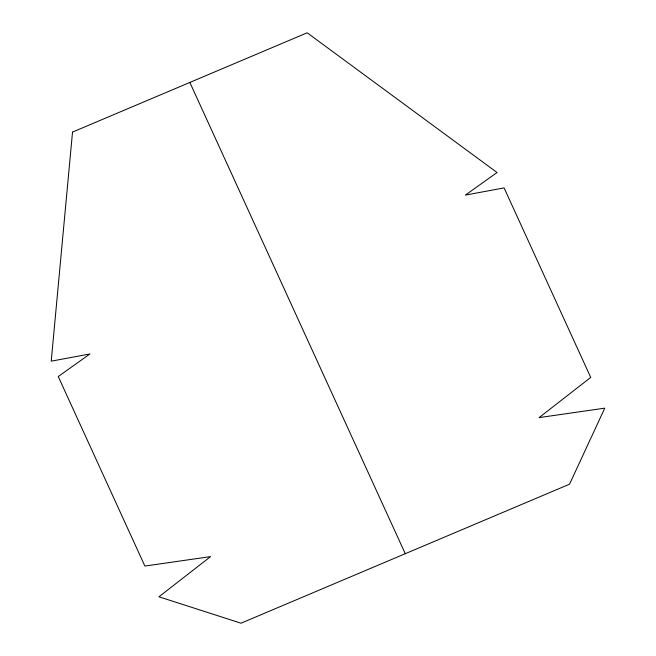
<?xml version="1.0" encoding="UTF-8"?>
<svg xmlns="http://www.w3.org/2000/svg" width="656" height="656" viewBox="0 0 656 656"><rect width="100%" height="100%" fill="white"/><g stroke="black" fill="none" stroke-linecap="round" stroke-linejoin="round"><path stroke-width="0.98" d="M189.846 82.443L405.269 553.697M72.521 132.086L51.225 361.169L89.929 353.961L58.245 376.536L144.886 566.062L210.576 556.608L158.932 596.796L241.014 623.2L569.531 484.202L604.775 408.155L539.093 417.61L590.728 377.421L504.087 187.895L465.383 195.103L497.068 172.528L307.172 32.8L72.521 132.086"/></g></svg>
